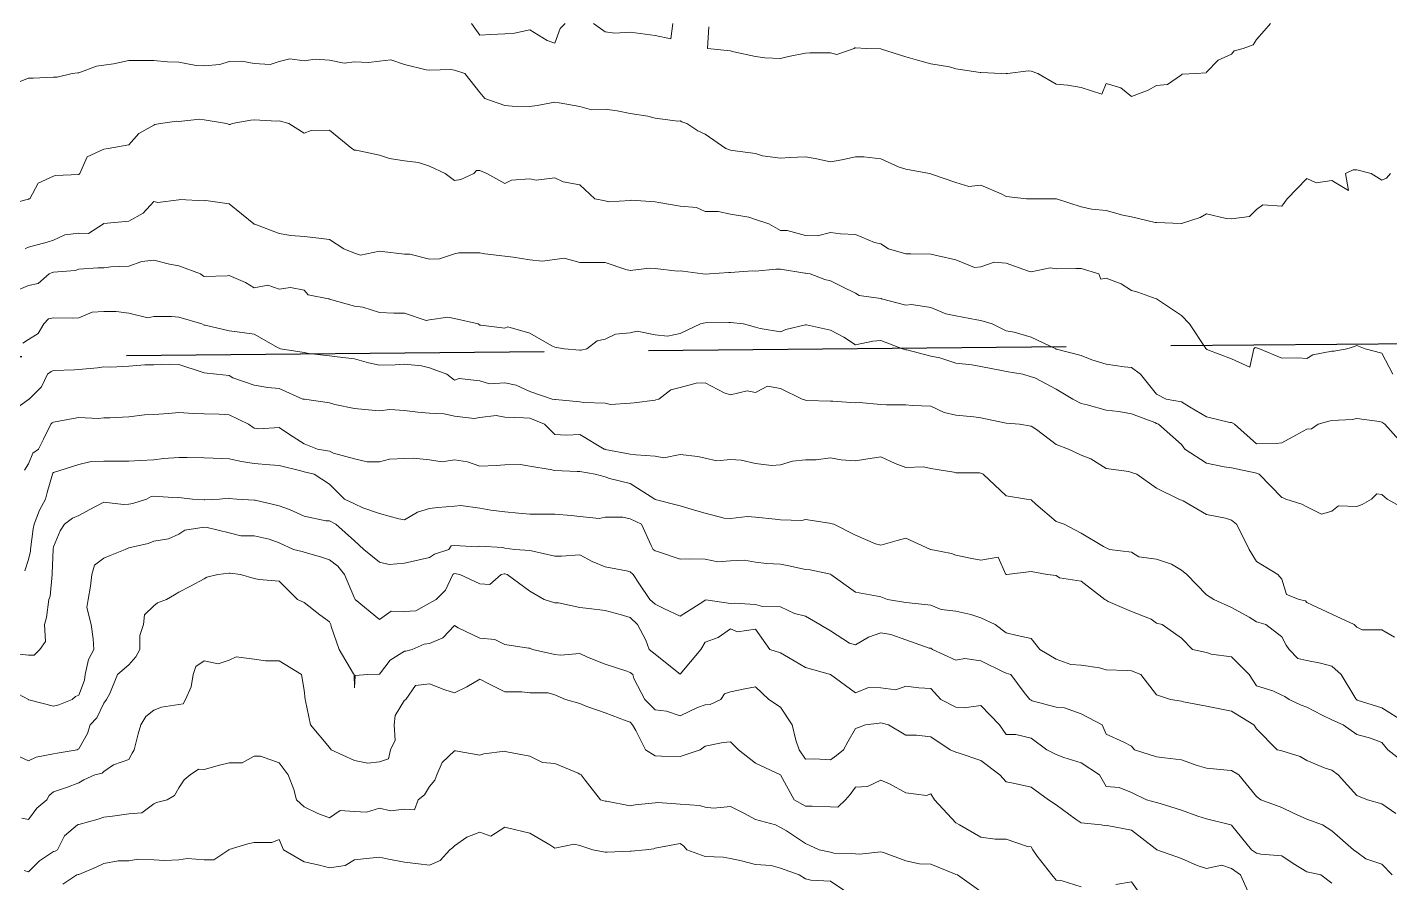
# Model space of a CAD drawing. Extents: x 537850 to 541798, y 6045627 to 6050132.
# Drawn here: x 539999.2 to 540162.2, y 6047534.1 to 6047636.5 of the extents above; entities that cross this region are included whole.
import ezdxf

# ---------------------------------------------------------------- set-up
doc = ezdxf.new("R2010")
doc.units = 0
doc.header["$LTSCALE"] = 5
doc.linetypes.add('DASHED2', pattern=[9.525, 6.35, -3.175])
doc.linetypes.add('foc-UNSURVEYED', pattern=[12.5, 10, -2.5])
doc.layers.add('Contour_Line_Intermediate', color=7, linetype='DASHED2', true_color=0xd9d9d9)
doc.layers.add('Contour_Line_Major', color=7, linetype='Continuous', true_color=0x6b6b6b)
doc.layers.add('L-USEC', color=7, linetype='foc-UNSURVEYED')

msp = doc.modelspace()

# ---------------------------------------------------------------- linework, layer by layer
at = {"layer": 'Contour_Line_Intermediate', "linetype": 'Continuous', "lineweight": 13, "flags": 128}
for points, elevation in [([(540052.344, 6047636.991), (540053.323, 6047635.559), (540054.652, 6047635.662), (540056.322, 6047635.722), (540057.497, 6047635.817), (540059.322, 6047636.214), (540061.392, 6047634.922), (540062.322, 6047634.636), (540062.935, 6047636.378), (540063.569, 6047636.991)], 898.957), ([(540066.958, 6047636.991), (540068.322, 6047635.991), (540069.485, 6047635.829), (540071.322, 6047635.914), (540072.529, 6047635.784), (540074.322, 6047635.54), (540076.194, 6047635.119), (540076.447, 6047636.991)], 898.957), ([(540080.74, 6047636.573), (540080.568, 6047633.992), (540083.321, 6047633.695), (540083.725, 6047633.588), (540086.321, 6047633.005), (540087.462, 6047632.851), (540089.321, 6047632.794), (540090.274, 6047633.038), (540092.321, 6047633.435), (540092.837, 6047633.476), (540095.321, 6047633.463), (540096.055, 6047633.257), (540098.147, 6047633.992), (540098.241, 6047634.071), (540098.32, 6047634.049), (540099.635, 6047633.992), (540101.32, 6047633.929), (540101.414, 6047633.897), (540104.32, 6047632.978), (540105.722, 6047632.59), (540107.32, 6047632.14), (540109.541, 6047631.77), (540110.32, 6047631.527), (540113.213, 6047631.098), (540113.32, 6047631.096), (540115.765, 6047630.992), (540116.32, 6047630.937), (540116.345, 6047630.966), (540116.48, 6047630.992), (540119.024, 6047631.287), (540119.319, 6047631.271), (540120.117, 6047630.992), (540122.319, 6047629.722), (540123.72, 6047629.591), (540125.319, 6047629.297), (540127.789, 6047628.522), (540128.319, 6047629.769), (540130.05, 6047629.261), (540131.319, 6047628.21), (540133.327, 6047628.984), (540134.319, 6047629.54), (540135.664, 6047629.647), (540137.319, 6047630.806), (540137.404, 6047630.907), (540139.049, 6047630.992), (540140.261, 6047631.049), (540140.318, 6047631.156), (540141.726, 6047632.584), (540143.318, 6047633.283), (540143.627, 6047633.683), (540144.71, 6047633.992), (540145.89, 6047634.42), (540146.318, 6047635.036), (540147.218, 6047636.091), (540147.975, 6047636.991)], 898.957), ([(539996.996, 6047615.322), (539999.325, 6047615.942), (539999.363, 6047615.955), (539999.48, 6047615.992), (540000.479, 6047617.838), (540002.325, 6047618.69), (540002.531, 6047618.786), (540005.325, 6047618.884), (540005.383, 6047618.934), (540005.458, 6047618.992), (540006.331, 6047620.986), (540008.325, 6047621.917), (540008.838, 6047621.992), (540011.325, 6047622.437), (540012.531, 6047623.786), (540014.325, 6047624.785), (540014.448, 6047624.868), (540015.115, 6047624.992), (540017.054, 6047625.262), (540017.324, 6047625.241), (540019.809, 6047625.508), (540020.324, 6047625.431), (540023.001, 6047624.992), (540023.324, 6047624.884), (540023.443, 6047624.873), (540023.681, 6047624.992), (540025.921, 6047625.395), (540026.324, 6047625.436), (540029.024, 6047625.292), (540029.324, 6047625.297), (540030.48, 6047624.992), (540032.324, 6047623.842), (540033.16, 6047624.156), (540035.324, 6047624.185), (540038.001, 6047621.992), (540038.323, 6047621.788), (540038.519, 6047621.797), (540041.323, 6047621.211), (540042.517, 6047620.799), (540044.323, 6047620.526), (540045.996, 6047620.319), (540047.323, 6047619.901), (540049.207, 6047618.992), (540050.323, 6047618.154), (540051.045, 6047618.27), (540052.601, 6047618.992), (540052.942, 6047619.373), (540053.323, 6047619.372), (540054.174, 6047618.992), (540056.322, 6047617.811), (540057.115, 6047618.2), (540059.322, 6047618.366), (540060.094, 6047618.221), (540062.322, 6047618.475), (540063.305, 6047618.009), (540065.322, 6047617.636), (540067.108, 6047615.992), (540068.322, 6047615.723), (540068.702, 6047615.612), (540071.322, 6047615.758), (540071.494, 6047615.82), (540074.322, 6047615.624), (540074.769, 6047615.545), (540077.321, 6047615.082), (540079.266, 6047614.937), (540080.321, 6047614.467), (540081.854, 6047614.46), (540083.321, 6047614.153), (540085.525, 6047613.789), (540086.321, 6047613.506), (540087.935, 6047612.993), (540089.321, 6047612.165), (540090.116, 6047612.198), (540092.321, 6047611.595), (540093.769, 6047611.545), (540095.321, 6047611.929), (540096.526, 6047611.787), (540098.32, 6047611.683), (540100.583, 6047610.73), (540101.32, 6047610.594), (540102.244, 6047609.993), (540104.32, 6047609.396), (540104.927, 6047609.386), (540107.32, 6047609.35), (540108.183, 6047609.129), (540110.32, 6047608.685), (540112.552, 6047607.761), (540113.32, 6047607.841), (540114.907, 6047608.405), (540116.32, 6047608.255), (540119.009, 6047607.303), (540119.319, 6047607.227), (540121.589, 6047607.723), (540122.319, 6047607.593), (540124.681, 6047607.631), (540125.319, 6047607.636), (540127.438, 6047606.993), (540127.665, 6047606.338), (540128.319, 6047606.461), (540130.118, 6047605.791), (540131.319, 6047605.007), (540132.111, 6047604.785), (540134.292, 6047603.993), (540134.319, 6047603.987), (540134.333, 6047603.979), (540137.319, 6047602.003), (540138.269, 6047600.993), (540140.254, 6047598.058), (540140.291, 6047597.993), (540140.318, 6047597.968), (540140.369, 6047597.942), (540143.318, 6047596.806), (540145.508, 6047595.804), (540145.985, 6047597.993), (540146.134, 6047598.177), (540146.318, 6047598.121), (540146.671, 6047597.993), (540149.318, 6047596.906), (540151.247, 6047596.922), (540152.318, 6047596.84), (540153.033, 6047597.278), (540155.318, 6047597.721), (540155.6, 6047597.711), (540157.094, 6047597.993), (540158.011, 6047598.3), (540158.318, 6047598.415), (540159.309, 6047597.993), (540161.317, 6047597.49), (540162.624, 6047594.993)], 900.957), ([(539998.905, 6047609.993), (539999.19, 6047610.128), (539999.325, 6047610.191), (540001.547, 6047610.771), (540002.325, 6047611.039), (540003.648, 6047611.669), (540005.325, 6047611.867), (540006.488, 6047611.829), (540008.282, 6047612.993), (540008.311, 6047613.007), (540008.325, 6047613.012), (540008.344, 6047613.012), (540011.325, 6047613.292), (540013.057, 6047614.26), (540014.325, 6047615.644), (540014.793, 6047615.523), (540017.324, 6047615.848), (540017.442, 6047615.875), (540020.324, 6047615.75), (540020.538, 6047615.778), (540023.324, 6047615.386), (540026.271, 6047612.993), (540026.324, 6047612.953), (540026.398, 6047612.919), (540029.324, 6047611.835), (540030.729, 6047611.588), (540032.324, 6047611.471), (540034.064, 6047611.252), (540035.324, 6047611.091), (540037.047, 6047609.993), (540038.323, 6047609.45), (540039.073, 6047609.243), (540041.323, 6047609.721), (540041.649, 6047609.667), (540044.323, 6047609.334), (540044.951, 6047609.365), (540047.323, 6047608.747), (540048.519, 6047608.796), (540050.323, 6047609.38), (540050.818, 6047609.498), (540053.323, 6047609.5), (540053.925, 6047609.39), (540056.322, 6047609.105), (540057.332, 6047608.983), (540059.322, 6047608.678), (540060.79, 6047608.525), (540062.322, 6047608.688), (540063.434, 6047608.881), (540065.322, 6047608.334), (540066.954, 6047608.361), (540068.322, 6047608.347), (540070.802, 6047607.513), (540071.322, 6047607.376), (540073.643, 6047607.671), (540074.322, 6047607.631), (540077.002, 6047607.312), (540077.321, 6047607.342), (540077.635, 6047607.307), (540080.026, 6047606.993), (540080.321, 6047606.932), (540080.845, 6047606.993), (540083.15, 6047607.164), (540083.321, 6047607.14), (540085.962, 6047607.352), (540086.321, 6047607.325), (540088.75, 6047607.564), (540089.321, 6047607.532), (540092.245, 6047607.068), (540092.321, 6047607.07), (540092.875, 6047606.993), (540094.651, 6047606.323), (540095.321, 6047606.149), (540096.742, 6047605.415), (540098.32, 6047604.685), (540098.725, 6047604.397), (540101.32, 6047604.035), (540101.356, 6047604.029), (540101.423, 6047603.993), (540104.32, 6047603.242), (540104.998, 6047603.316), (540107.32, 6047602.956), (540109.12, 6047602.193), (540110.32, 6047601.976), (540112.817, 6047601.496), (540113.32, 6047601.403), (540114.641, 6047600.993), (540116.32, 6047600.154), (540117.308, 6047600.005), (540119.319, 6047599.389), (540122.263, 6047597.993), (540122.319, 6047597.972), (540122.35, 6047597.963), (540125.319, 6047597.191), (540126.607, 6047596.705), (540128.319, 6047596.179), (540130.457, 6047595.855), (540131.319, 6047595.774), (540132.421, 6047594.993), (540134.319, 6047592.576), (540135.486, 6047591.994), (540137.319, 6047591.653), (540138.27, 6047591.043), (540140.318, 6047589.848), (540143.109, 6047589.203), (540143.318, 6047589.193), (540143.651, 6047588.994), (540146.318, 6047586.647), (540148.642, 6047586.67), (540149.318, 6047586.752), (540150.989, 6047587.665), (540152.318, 6047588.391), (540152.887, 6047588.425), (540153.687, 6047588.994), (540154.947, 6047589.364), (540155.318, 6047589.445), (540157.751, 6047589.561), (540158.318, 6047589.646), (540161.014, 6047589.297), (540161.317, 6047589.235), (540161.65, 6047588.994), (540164.317, 6047586)], 901.957), ([(539998.218, 6047605.1), (539999.325, 6047605.592), (540000.478, 6047605.84), (540001.777, 6047606.993), (540002.15, 6047607.168), (540002.325, 6047607.196), (540004.919, 6047607.398), (540005.325, 6047607.533), (540007.607, 6047607.71), (540008.325, 6047607.691), (540009.162, 6047607.83), (540011.325, 6047607.91), (540012.868, 6047608.449), (540014.325, 6047608.611), (540016.183, 6047608.134), (540017.324, 6047607.964), (540019.89, 6047606.993), (540020.129, 6047606.798), (540020.324, 6047606.675), (540023.075, 6047606.744), (540023.324, 6047606.784), (540025.282, 6047605.95), (540026.324, 6047605.318), (540027.981, 6047605.65), (540029.324, 6047605.166), (540030.673, 6047605.342), (540032.324, 6047605.039), (540032.804, 6047604.473), (540035.221, 6047603.993), (540035.324, 6047603.982), (540035.341, 6047603.975), (540038.323, 6047603.111), (540039.316, 6047603.001), (540041.323, 6047602.372), (540043.045, 6047602.271), (540044.323, 6047602.262), (540046.917, 6047601.399), (540047.323, 6047601.483), (540049.5, 6047601.816), (540050.323, 6047601.655), (540053.131, 6047600.993), (540053.323, 6047600.826), (540053.465, 6047600.85), (540056.322, 6047600.494), (540056.68, 6047600.635), (540059.322, 6047599.872), (540061.938, 6047598.378), (540062.322, 6047598.219), (540063.444, 6047597.993), (540065.322, 6047597.829), (540065.467, 6047597.848), (540066.139, 6047597.993), (540067.365, 6047598.95), (540068.322, 6047599.164), (540069.568, 6047599.747), (540071.322, 6047599.934), (540072.183, 6047600.131), (540074.322, 6047599.686), (540075.786, 6047599.529), (540077.321, 6047599.842), (540079.735, 6047600.993), (540080.321, 6047601.128), (540083.152, 6047601.162), (540083.321, 6047601.173), (540084.899, 6047600.993), (540086.321, 6047600.597), (540086.881, 6047600.433), (540089.321, 6047600.056), (540089.977, 6047600.337), (540092.321, 6047600.899), (540092.442, 6047600.872), (540095.321, 6047600.226), (540096.92, 6047599.394), (540098.32, 6047598.491), (540100.382, 6047598.931), (540101.32, 6047599.002), (540103.928, 6047597.993), (540104.32, 6047597.899), (540104.444, 6047597.869), (540107.32, 6047597.134), (540108.38, 6047596.934), (540110.32, 6047596.294), (540112.216, 6047596.097), (540113.32, 6047595.909), (540115.958, 6047595.355), (540116.32, 6047595.308), (540118.329, 6047594.993), (540119.319, 6047594.635), (540119.783, 6047594.529), (540122.319, 6047593.187), (540124.308, 6047591.994), (540125.319, 6047591.478), (540126.016, 6047591.296), (540128.319, 6047590.649), (540129.811, 6047590.502), (540131.319, 6047590.223), (540134.141, 6047589.172), (540134.319, 6047589.078), (540134.566, 6047588.994), (540137.319, 6047586.562), (540137.706, 6047585.994), (540140.318, 6047584.327), (540142.42, 6047583.892), (540143.318, 6047583.762), (540146.157, 6047583.155), (540146.318, 6047583.1), (540146.616, 6047582.994), (540149.318, 6047580.206), (540149.501, 6047580.177), (540149.82, 6047579.994), (540151.716, 6047579.392), (540152.318, 6047579.07), (540154.098, 6047578.214), (540155.318, 6047578.567), (540156.101, 6047579.211), (540158.318, 6047579.127), (540158.96, 6047579.352), (540160.056, 6047579.994), (540160.686, 6047580.626), (540161.317, 6047580.553), (540161.935, 6047579.994), (540164.317, 6047578.694)], 902.957), ([(539998.634, 6047598.684), (539999.325, 6047599.108), (540000.455, 6047599.863), (540001.134, 6047600.993), (540001.701, 6047601.617), (540002.325, 6047601.719), (540004.624, 6047601.694), (540005.325, 6047601.707), (540006.925, 6047602.393), (540008.325, 6047602.461), (540009.801, 6047602.47), (540011.325, 6047602.266), (540013.609, 6047601.709), (540014.325, 6047601.87), (540016.444, 6047601.873), (540017.324, 6047601.808), (540020.05, 6047600.993), (540020.324, 6047600.855), (540020.476, 6047600.842), (540023.324, 6047600.168), (540024.28, 6047600.038), (540026.324, 6047599.751), (540029.207, 6047598.11), (540029.324, 6047598.102), (540029.475, 6047597.993), (540032.324, 6047597.587), (540032.886, 6047597.431), (540035.324, 6047597.166), (540036.271, 6047597.045), (540038.323, 6047596.791), (540039.997, 6047596.32), (540041.323, 6047596.051), (540043.207, 6047596.109), (540044.323, 6047596.173), (540046.343, 6047595.974), (540047.323, 6047595.734), (540049.373, 6047594.993), (540050.323, 6047594.255), (540050.859, 6047594.457), (540053.323, 6047594.169), (540054.51, 6047593.806), (540056.322, 6047593.917), (540057.672, 6047593.644), (540059.322, 6047592.906), (540062.009, 6047591.994), (540062.322, 6047591.922), (540062.392, 6047591.924), (540065.322, 6047591.653), (540065.749, 6047591.566), (540068.322, 6047591.495), (540068.97, 6047591.346), (540071.322, 6047591.505), (540071.794, 6047591.522), (540074.322, 6047591.852), (540074.423, 6047591.892), (540074.768, 6047591.994), (540076.203, 6047593.112), (540077.321, 6047593.372), (540079.233, 6047593.905), (540080.321, 6047593.929), (540082.587, 6047592.728), (540083.321, 6047592.488), (540085.349, 6047592.966), (540086.321, 6047592.759), (540087.761, 6047593.553), (540089.321, 6047593.253), (540091.929, 6047591.994), (540092.321, 6047591.852), (540092.476, 6047591.839), (540095.321, 6047591.746), (540095.581, 6047591.733), (540098.32, 6047591.534), (540098.749, 6047591.565), (540101.32, 6047591.335), (540101.998, 6047591.316), (540104.32, 6047591.295), (540105.084, 6047591.23), (540107.32, 6047591.144), (540108.914, 6047590.399), (540110.32, 6047590.048), (540112.466, 6047589.847), (540113.32, 6047589.732), (540116.151, 6047589.162), (540116.32, 6047589.11), (540117.925, 6047588.994), (540119.319, 6047588.73), (540119.964, 6047588.349), (540122.319, 6047586.532), (540123.803, 6047585.994), (540125.319, 6047585.285), (540126.475, 6047584.838), (540128.319, 6047583.691), (540131.015, 6047583.298), (540131.319, 6047583.214), (540131.979, 6047582.994), (540134.319, 6047581.314), (540137.004, 6047579.994), (540137.319, 6047579.888), (540137.512, 6047579.8), (540140.318, 6047578.164), (540142.585, 6047577.727), (540143.318, 6047577.507), (540143.909, 6047576.994), (540144.557, 6047575.756), (540145.408, 6047573.994), (540146.318, 6047572.537), (540148.863, 6047570.995), (540149.318, 6047570.403), (540149.9, 6047568.576), (540151.425, 6047567.995), (540152.161, 6047567.838), (540152.318, 6047567.628), (540152.998, 6047567.314), (540155.318, 6047566.244), (540157.978, 6047564.995), (540158.318, 6047564.684), (540158.94, 6047564.372), (540161.317, 6047564.372), (540162.831, 6047563.482)], 903.957), ([(539998.828, 6047583.491), (539999.325, 6047584.249), (539999.82, 6047585.499), (540000.509, 6047585.994), (540001.118, 6047587.201), (540001.982, 6047588.994), (540002.155, 6047589.164), (540002.325, 6047589.226), (540004.655, 6047589.663), (540005.325, 6047589.78), (540007.652, 6047589.666), (540008.325, 6047589.731), (540009.075, 6047589.744), (540011.325, 6047589.876), (540013.216, 6047590.102), (540014.325, 6047590.128), (540016.069, 6047590.249), (540017.324, 6047590.376), (540019.052, 6047590.266), (540020.324, 6047590.207), (540022.136, 6047590.182), (540023.324, 6047590.103), (540025.639, 6047588.994), (540026.324, 6047588.519), (540026.878, 6047588.439), (540029.324, 6047588.6), (540030.553, 6047587.764), (540032.324, 6047586.632), (540033.905, 6047585.994), (540035.324, 6047585.751), (540035.815, 6047585.502), (540038.323, 6047584.846), (540039.842, 6047584.476), (540041.323, 6047584.484), (540042.506, 6047584.811), (540044.323, 6047584.866), (540045.384, 6047584.933), (540047.323, 6047584.698), (540048.832, 6047584.484), (540050.323, 6047584.718), (540051.852, 6047584.465), (540053.323, 6047583.94), (540055.289, 6047584.027), (540056.322, 6047584.102), (540058.158, 6047584.158), (540059.322, 6047583.949), (540061.764, 6047583.552), (540062.322, 6047583.429), (540064.995, 6047583.321), (540065.322, 6047583.312), (540067.142, 6047582.994), (540068.322, 6047582.675), (540068.844, 6047582.472), (540071.322, 6047581.868), (540074.3, 6047579.994), (540074.322, 6047579.986), (540074.335, 6047579.98), (540077.321, 6047579.206), (540079.031, 6047578.704), (540080.321, 6047578.327), (540082.573, 6047577.742), (540083.321, 6047577.683), (540085.37, 6047577.945), (540086.321, 6047577.854), (540088.691, 6047577.624), (540089.321, 6047577.516), (540091.863, 6047577.453), (540092.321, 6047577.572), (540095.182, 6047577.133), (540095.321, 6047577.1), (540095.702, 6047576.994), (540098.32, 6047575.696), (540100.678, 6047574.636), (540101.32, 6047574.506), (540103.28, 6047575.034), (540104.32, 6047575.314), (540107.261, 6047573.994), (540107.309, 6047573.983), (540107.32, 6047573.982), (540109.803, 6047573.478), (540110.32, 6047573.316), (540112.212, 6047572.886), (540113.32, 6047572.693), (540115.368, 6047573.042), (540116.307, 6047570.995), (540116.32, 6047570.984), (540116.333, 6047570.981), (540116.402, 6047570.995), (540119.319, 6047571.359), (540121.263, 6047570.995), (540122.319, 6047570.851), (540122.732, 6047570.582), (540125.319, 6047570.199), (540128.154, 6047567.995), (540128.319, 6047567.913), (540128.547, 6047567.767), (540131.319, 6047566.542), (540133.699, 6047565.614), (540134.319, 6047565.133), (540135.004, 6047564.995), (540137.319, 6047563.342), (540138.623, 6047561.995), (540140.318, 6047561.649), (540140.889, 6047561.424), (540143.318, 6047561.126), (540145.405, 6047558.995), (540146.318, 6047557.652), (540148.26, 6047557.053), (540149.318, 6047556.536), (540149.695, 6047556.372), (540150.207, 6047555.995), (540151.646, 6047555.324), (540152.318, 6047555.1), (540154.165, 6047554.148), (540155.318, 6047553.572), (540156.664, 6047552.995), (540158.318, 6047551.808), (540159.927, 6047551.385), (540161.317, 6047550.843), (540162.012, 6047549.996), (540164.317, 6047548.193)], 905.957), ([(539998.887, 6047571.432), (539999.325, 6047572.79), (539999.537, 6047573.783), (539999.544, 6047573.994), (539999.883, 6047576.437), (539999.984, 6047576.994), (540000.643, 6047578.677), (540001.362, 6047579.994), (540001.531, 6047580.788), (540002.172, 6047582.994), (540002.216, 6047583.103), (540002.325, 6047583.182), (540004.452, 6047583.867), (540005.325, 6047584.139), (540006.824, 6047584.495), (540008.325, 6047584.567), (540009.868, 6047584.537), (540011.325, 6047584.574), (540012.67, 6047584.648), (540014.325, 6047584.721), (540015.462, 6047584.856), (540017.324, 6047584.98), (540018.313, 6047585.005), (540020.324, 6047584.945), (540021.409, 6047584.909), (540023.324, 6047584.841), (540024.804, 6047584.514), (540026.324, 6047584.274), (540028.187, 6047584.131), (540029.324, 6047584.036), (540031.902, 6047583.416), (540032.324, 6047583.293), (540033.51, 6047582.994), (540035.324, 6047581.782), (540037.124, 6047579.994), (540038.323, 6047579.428), (540039.344, 6047578.973), (540041.323, 6047578.271), (540043.652, 6047577.665), (540044.323, 6047577.513), (540045.871, 6047578.447), (540047.323, 6047578.888), (540048.33, 6047578.987), (540050.323, 6047579.155), (540051.063, 6047579.254), (540053.323, 6047578.941), (540054.643, 6047578.674), (540056.322, 6047578.505), (540057.984, 6047578.333), (540059.322, 6047578.204), (540061.121, 6047578.195), (540062.322, 6047578.208), (540064.274, 6047578.042), (540065.322, 6047577.939), (540067.61, 6047577.706), (540068.322, 6047577.864), (540070.452, 6047577.864), (540071.322, 6047577.657), (540072.707, 6047576.994), (540073.857, 6047574.459), (540074.089, 6047573.994), (540074.322, 6047573.802), (540074.589, 6047573.727), (540077.321, 6047572.837), (540078.443, 6047572.873), (540080.321, 6047572.816), (540081.824, 6047572.497), (540083.321, 6047572.602), (540085.013, 6047572.686), (540086.321, 6047572.467), (540087.642, 6047572.316), (540089.321, 6047572.225), (540090.332, 6047572.006), (540092.321, 6047571.574), (540092.87, 6047571.544), (540095.321, 6047571.008), (540095.331, 6047571.005), (540095.354, 6047570.995), (540098.32, 6047568.852), (540100.934, 6047568.381), (540101.32, 6047568.312), (540102.135, 6047567.995), (540104.32, 6047567.622), (540104.722, 6047567.592), (540107.32, 6047567.29), (540108.542, 6047566.773), (540110.32, 6047566.588), (540112.116, 6047566.198), (540113.32, 6047565.793), (540115.021, 6047564.995), (540116.32, 6047564), (540117.647, 6047563.668), (540119.319, 6047563.316), (540120.365, 6047561.995), (540122.319, 6047560.845), (540124.093, 6047560.222), (540125.319, 6047560.108), (540127.506, 6047559.809), (540128.319, 6047559.546), (540130.836, 6047559.478), (540131.319, 6047559.453), (540132.439, 6047558.995), (540134.319, 6047556.554), (540135.996, 6047555.995), (540137.319, 6047555.792), (540137.581, 6047555.733), (540140.318, 6047555.202), (540141.31, 6047555.004), (540143.318, 6047554.602), (540145.996, 6047552.995), (540146.318, 6047552.488), (540148.792, 6047549.996), (540149.318, 6047549.847), (540151.521, 6047549.199), (540152.318, 6047548.697), (540154.509, 6047547.805), (540155.318, 6047547.559), (540156.089, 6047546.996), (540158.318, 6047544.5), (540159.578, 6047543.996), (540161.317, 6047543.506), (540162.958, 6047542.356)], 906.956), ([(539996.707, 6047561.613), (539999.325, 6047561.322), (539999.998, 6047561.322), (540000.671, 6047561.995), (540001.365, 6047562.955), (540001.241, 6047564.995), (540001.472, 6047565.848), (540001.759, 6047567.995), (540001.914, 6047568.405), (540002.135, 6047570.995), (540002.168, 6047571.152), (540002.271, 6047573.994), (540002.278, 6047574.041), (540002.325, 6047574.301), (540003.089, 6047576.23), (540003.618, 6047576.994), (540004.583, 6047577.736), (540005.325, 6047578.054), (540006.596, 6047578.723), (540008.325, 6047579.651), (540010.693, 6047579.363), (540011.325, 6047579.411), (540011.819, 6047579.5), (540013.432, 6047579.994), (540013.997, 6047580.322), (540014.325, 6047580.352), (540017.168, 6047580.15), (540017.324, 6047580.194), (540018.948, 6047579.994), (540020.324, 6047579.926), (540020.402, 6047579.917), (540022.18, 6047579.994), (540023.209, 6047580.109), (540023.324, 6047580.099), (540024.257, 6047579.994), (540026.324, 6047579.889), (540026.451, 6047579.867), (540029.324, 6047579.192), (540030.549, 6047578.769), (540032.324, 6047577.983), (540034.905, 6047577.412), (540035.324, 6047577.392), (540036.088, 6047576.994), (540038.323, 6047575.001), (540039.459, 6047573.994), (540040.483, 6047573.154), (540041.323, 6047572.463), (540042.501, 6047572.172), (540044.323, 6047572.32), (540046.059, 6047572.731), (540047.323, 6047573.004), (540047.896, 6047573.422), (540049.613, 6047573.994), (540049.918, 6047574.399), (540050.323, 6047574.467), (540053.03, 6047574.288), (540053.323, 6047574.383), (540056.097, 6047574.22), (540056.322, 6047574.128), (540057.519, 6047573.994), (540059.322, 6047573.862), (540059.516, 6047573.801), (540062.322, 6047573.172), (540063.122, 6047573.194), (540065.322, 6047573.32), (540066.797, 6047572.52), (540068.322, 6047571.899), (540070.894, 6047571.422), (540071.322, 6047571.298), (540071.684, 6047570.995), (540072.368, 6047569.949), (540073.694, 6047567.995), (540074.322, 6047567.418), (540075.454, 6047566.863), (540077.321, 6047566.008), (540080.049, 6047567.723), (540080.321, 6047567.922), (540080.381, 6047567.935), (540083.321, 6047567.52), (540083.787, 6047567.529), (540086.321, 6047567.37), (540087.165, 6047567.15), (540089.321, 6047567.104), (540091.007, 6047566.308), (540092.321, 6047565.985), (540094.021, 6047564.995), (540095.321, 6047564.223), (540097.565, 6047562.751), (540098.32, 6047562.549), (540099.84, 6047563.475), (540101.32, 6047563.98), (540102.538, 6047563.777), (540104.32, 6047563.157), (540107.138, 6047562.177), (540107.32, 6047562.147), (540107.5, 6047561.995), (540110.32, 6047560.726), (540111.397, 6047560.917), (540113.32, 6047560.63), (540116.043, 6047559.272), (540116.32, 6047559.162), (540116.91, 6047558.995), (540118.483, 6047556.831), (540119.163, 6047555.995), (540119.319, 6047555.927), (540119.452, 6047555.863), (540122.319, 6047555.091), (540123.313, 6047555.001), (540125.319, 6047554.278), (540127.816, 6047552.995), (540128.319, 6047551.877), (540130.425, 6047550.89), (540131.319, 6047550.421), (540131.69, 6047549.996), (540134.319, 6047549.151), (540135.276, 6047549.038), (540137.319, 6047548.798), (540139.213, 6047548.101), (540140.318, 6047547.788), (540142.771, 6047547.543), (540143.318, 6047547.523), (540144.187, 6047546.996), (540146.318, 6047544.408), (540146.815, 6047543.996), (540149.318, 6047543.095), (540150.721, 6047542.399), (540152.318, 6047541.679), (540154.211, 6047540.996), (540155.318, 6047540.297), (540157.928, 6047537.996), (540158.318, 6047537.737), (540159.379, 6047536.935), (540161.317, 6047536.298), (540162.524, 6047534.996)], 907.956), ([(539996.325, 6047557.619), (539999.303, 6047555.995), (539999.325, 6047555.979), (539999.336, 6047555.985), (540002.325, 6047555.193), (540002.942, 6047555.378), (540004.561, 6047555.995), (540004.955, 6047556.365), (540005.325, 6047556.543), (540006.008, 6047558.312), (540006.111, 6047558.995), (540006.504, 6047560.816), (540007.133, 6047561.995), (540007.041, 6047563.279), (540006.812, 6047564.995), (540006.287, 6047567.032), (540006.473, 6047567.995), (540006.753, 6047569.566), (540006.896, 6047570.995), (540007.226, 6047572.093), (540008.325, 6047572.942), (540009.071, 6047573.248), (540010.896, 6047573.994), (540011.325, 6047574.188), (540013.642, 6047574.677), (540014.325, 6047574.957), (540016.057, 6047575.261), (540017.324, 6047575.802), (540018.012, 6047576.307), (540020.324, 6047576.643), (540020.712, 6047576.607), (540023.324, 6047575.987), (540024.716, 6047575.602), (540026.324, 6047575.602), (540028.116, 6047575.202), (540029.324, 6047574.781), (540031.04, 6047573.994), (540032.072, 6047573.743), (540032.324, 6047573.647), (540034.369, 6047573.039), (540035.324, 6047572.721), (540036.326, 6047571.997), (540037.151, 6047570.995), (540038.323, 6047568.146), (540038.408, 6047567.995), (540041.323, 6047565.578), (540042.738, 6047566.58), (540044.323, 6047566.552), (540045.688, 6047566.63), (540047.323, 6047567.553), (540047.61, 6047567.707), (540048.105, 6047567.995), (540049.214, 6047569.103), (540050.125, 6047570.995), (540050.239, 6047571.078), (540050.323, 6047571.106), (540050.945, 6047570.995), (540053.323, 6047569.86), (540054.523, 6047569.794), (540055.874, 6047570.995), (540056.249, 6047571.068), (540056.322, 6047571.066), (540056.621, 6047570.995), (540059.322, 6047568.968), (540061.041, 6047567.995), (540062.322, 6047567.586), (540062.746, 6047567.571), (540065.322, 6047567.047), (540066.39, 6047566.926), (540068.322, 6047566.655), (540070.117, 6047566.2), (540071.322, 6047565.824), (540072.209, 6047564.995), (540073.201, 6047563.116), (540073.616, 6047561.995), (540074.322, 6047561.438), (540077.171, 6047559.146), (540077.321, 6047559.042), (540079.782, 6047561.995), (540080.321, 6047562.871), (540081.866, 6047563.45), (540083.321, 6047564.458), (540084.188, 6047564.128), (540086.321, 6047564.452), (540088.041, 6047561.995), (540089.321, 6047561.606), (540090.286, 6047561.03), (540092.321, 6047559.86), (540095.321, 6047558.995), (540098.32, 6047556.828), (540099.874, 6047557.442), (540101.32, 6047557.392), (540103.133, 6047557.183), (540104.32, 6047557.602), (540105.899, 6047557.416), (540107.32, 6047557.327), (540108.533, 6047555.995), (540110.32, 6047555.098), (540111.301, 6047555.014), (540113.32, 6047555.302), (540115.519, 6047552.995), (540116.32, 6047551.811), (540117.504, 6047551.811), (540119.319, 6047551.39), (540121.216, 6047549.996), (540122.319, 6047549.429), (540123.257, 6047549.057), (540125.319, 6047548.435), (540127.513, 6047546.996), (540128.319, 6047545.584), (540129.859, 6047545.456), (540131.319, 6047544.888), (540133.118, 6047543.996), (540134.319, 6047543.688), (540134.752, 6047543.563), (540137.319, 6047542.774), (540139.279, 6047542.035), (540140.318, 6047541.702), (540143.214, 6047540.996), (540143.318, 6047540.947), (540145.707, 6047537.996), (540146.318, 6047537.617), (540146.838, 6047537.476), (540149.318, 6047537.278), (540150.683, 6047536.362), (540152.318, 6047535.363), (540154.02, 6047534.996), (540155.318, 6047534.023)], 908.956), ([(539998.503, 6047541.818), (539999.325, 6047541.641), (540000.317, 6047543.004), (540001.518, 6047543.996), (540001.794, 6047544.527), (540002.325, 6047544.957), (540003.866, 6047545.455), (540005.325, 6047546.023), (540005.933, 6047546.388), (540007.27, 6047546.996), (540008.126, 6047547.195), (540008.325, 6047547.401), (540009.497, 6047548.168), (540011.325, 6047548.82), (540011.738, 6047549.582), (540011.962, 6047549.996), (540012.432, 6047551.888), (540012.772, 6047552.995), (540013.36, 6047553.96), (540014.325, 6047554.734), (540015.219, 6047555.1), (540017.324, 6047555.412), (540017.829, 6047555.491), (540018.104, 6047555.995), (540018.789, 6047557.531), (540019.021, 6047558.995), (540019.349, 6047559.97), (540020.324, 6047560.628), (540022.031, 6047560.288), (540023.324, 6047560.716), (540024.179, 6047561.14), (540026.324, 6047560.835), (540027.69, 6047560.629), (540029.324, 6047560.644), (540031.986, 6047558.995), (540032.324, 6047557.136), (540032.45, 6047555.995), (540032.476, 6047555.843), (540033.075, 6047552.995), (540035.324, 6047550.28), (540035.555, 6047549.996), (540038.323, 6047548.72), (540039.947, 6047548.372), (540041.323, 6047548.562), (540042.412, 6047548.907), (540042.656, 6047549.996), (540043.189, 6047551.129), (540043.068, 6047552.995), (540043.205, 6047554.113), (540044.323, 6047555.925), (540044.369, 6047555.949), (540044.471, 6047555.995), (540045.646, 6047557.673), (540047.323, 6047557.896), (540049.154, 6047557.164), (540050.323, 6047556.804), (540051.798, 6047557.52), (540053.323, 6047558.449), (540054.415, 6047557.903), (540056.322, 6047556.949), (540058.369, 6047556.949), (540059.322, 6047556.813), (540061.507, 6047556.81), (540062.322, 6047556.565), (540063.589, 6047555.995), (540065.322, 6047555.536), (540066.14, 6047555.177), (540068.322, 6047554.43), (540070.843, 6047553.474), (540071.322, 6047553.283), (540071.609, 6047552.995), (540072.007, 6047552.31), (540073.159, 6047549.996), (540074.322, 6047549.25), (540075.08, 6047549.237), (540077.321, 6047549.198), (540079.715, 6047549.996), (540080.321, 6047550.404), (540082.467, 6047550.849), (540083.321, 6047550.929), (540084.283, 6047549.996), (540086.321, 6047548.375), (540089.309, 6047546.996), (540089.321, 6047546.985), (540090.973, 6047543.996), (540092.321, 6047543.251), (540093.1, 6047543.217), (540095.321, 6047543.167), (540096.188, 6047543.128), (540097.09, 6047543.996), (540097.674, 6047544.642), (540098.32, 6047545.516), (540099.737, 6047545.579), (540101.32, 6047546.34), (540102.445, 6047545.871), (540104.32, 6047544.816), (540106.811, 6047544.505), (540107.32, 6047544.708), (540107.76, 6047543.996), (540110.32, 6047541.231), (540110.759, 6047540.996), (540113.32, 6047539.533), (540115.032, 6047539.284), (540116.32, 6047539.28), (540118.894, 6047538.422), (540119.319, 6047538.375), (540119.547, 6047537.996), (540120.059, 6047537.257), (540121.798, 6047534.996), (540122.319, 6047534.383), (540123.041, 6047534.275), (540125.319, 6047533.564)], 910.956), ([(539998.781, 6047535.54), (539999.325, 6047535.355), (540000.631, 6047536.69), (540002.325, 6047537.788), (540002.492, 6047537.829), (540002.78, 6047537.996), (540003.636, 6047539.685), (540005.164, 6047540.996), (540005.275, 6047541.046), (540005.325, 6047541.055), (540007.643, 6047541.678), (540008.325, 6047541.911), (540009.357, 6047542.028), (540011.325, 6047542.299), (540012.895, 6047542.426), (540014.325, 6047543.502), (540014.628, 6047543.692), (540015.9, 6047543.996), (540016.8, 6047544.521), (540017.324, 6047545.42), (540017.933, 6047546.387), (540018.682, 6047546.996), (540019.661, 6047547.659), (540020.324, 6047547.631), (540022.163, 6047548.157), (540023.324, 6047548.421), (540024.899, 6047548.421), (540026.324, 6047549.235), (540027.082, 6047549.237), (540029.324, 6047548.426), (540030.409, 6047546.996), (540031.072, 6047545.247), (540031.385, 6047543.996), (540032.324, 6047543.157), (540033.95, 6047542.37), (540035.324, 6047541.829), (540036.619, 6047542.7), (540038.323, 6047542.601), (540039.79, 6047542.529), (540041.323, 6047542.996), (540042.641, 6047542.678), (540044.323, 6047542.86), (540045.518, 6047542.801), (540045.967, 6047543.996), (540046.73, 6047544.589), (540047.323, 6047545.578), (540047.953, 6047546.366), (540048.173, 6047546.996), (540048.84, 6047548.478), (540050.323, 6047549.862), (540050.44, 6047549.879), (540053.323, 6047549.348), (540053.809, 6047549.51), (540056.322, 6047549.811), (540056.578, 6047549.74), (540059.322, 6047549.241), (540060.833, 6047548.485), (540062.322, 6047548.361), (540065.126, 6047547.192), (540065.322, 6047547.082), (540065.457, 6047546.996), (540065.961, 6047546.357), (540067.768, 6047543.996), (540068.322, 6047543.842), (540068.498, 6047543.82), (540071.322, 6047543.269), (540071.916, 6047543.401), (540074.322, 6047543.643), (540074.644, 6047543.673), (540077.321, 6047543.465), (540079.643, 6047543.318), (540080.321, 6047543.105), (540081.316, 6047543.002), (540083.321, 6047543.194), (540084.93, 6047542.387), (540086.321, 6047541.648), (540088.733, 6047540.996), (540089.321, 6047540.685), (540090.054, 6047540.263), (540092.321, 6047538.776), (540093.958, 6047537.996), (540095.321, 6047537.719), (540095.72, 6047537.597), (540098.32, 6047537.523), (540098.812, 6047537.505), (540101.32, 6047537.773), (540101.636, 6047537.681), (540104.32, 6047536.672), (540105.98, 6047536.336), (540107.32, 6047536.289), (540110.168, 6047535.148), (540110.32, 6047535.067), (540110.506, 6047534.996), (540113.32, 6047533.027)], 911.956), ([(540003.428, 6047533.894), (540005.086, 6047534.996), (540005.278, 6047535.044), (540005.325, 6047535.071), (540007.399, 6047535.922), (540008.325, 6047536.384), (540010.031, 6047536.702), (540011.325, 6047536.702), (540012.431, 6047536.89), (540014.325, 6047536.825), (540015.574, 6047536.746), (540017.324, 6047536.808), (540018.345, 6047536.975), (540020.324, 6047536.789), (540021.499, 6047536.821), (540023.285, 6047537.996), (540023.293, 6047538.027), (540023.324, 6047538.055), (540025.587, 6047538.733), (540026.324, 6047538.867), (540028.424, 6047538.896), (540029.324, 6047539.251), (540029.826, 6047537.996), (540032.324, 6047536.575), (540034.164, 6047536.156), (540035.324, 6047535.867), (540037.203, 6047536.117), (540038.323, 6047536.79), (540039.403, 6047536.916), (540041.323, 6047537.141), (540042.415, 6047536.904), (540044.323, 6047536.515), (540046.004, 6047536.315), (540047.323, 6047536.158), (540048.602, 6047536.717), (540049.756, 6047537.996), (540050.066, 6047538.252), (540050.323, 6047538.485), (540051.799, 6047539.519), (540053.323, 6047540.106), (540054.658, 6047539.661), (540056.322, 6047540.72), (540056.659, 6047540.659), (540059.322, 6047539.993), (540061.723, 6047538.595), (540062.322, 6047538.211), (540064.616, 6047538.702), (540065.322, 6047538.542), (540066.855, 6047537.996), (540068.322, 6047537.729), (540068.583, 6047537.735), (540071.322, 6047537.866), (540071.452, 6047537.866), (540073.147, 6047537.996), (540074.175, 6047538.143), (540074.322, 6047538.216), (540076.692, 6047538.626), (540077.321, 6047538.783), (540077.759, 6047538.434), (540078.109, 6047537.996), (540080.321, 6047537.193), (540082.466, 6047537.141), (540083.321, 6047536.972), (540084.649, 6047536.669), (540086.321, 6047536.23), (540088.189, 6047536.129), (540089.321, 6047535.822), (540091.571, 6047534.996), (540092.321, 6047534.525), (540092.949, 6047534.368), (540095.321, 6047534.261), (540097.634, 6047532.683)], 912.956), ([(540129.479, 6047533.836), (540131.319, 6047534.171), (540132.906, 6047531.996)], 910.956)]:
    msp.add_lwpolyline(points, dxfattribs=dict(at, elevation=elevation))
at = {"layer": 'Contour_Line_Major', "linetype": 'Continuous', "lineweight": 15, "flags": 128}
for points, elevation in [([(539997.589, 6047629.728), (539999.325, 6047630.41), (539999.875, 6047630.442), (540002.325, 6047630.546), (540002.762, 6047630.555), (540004.557, 6047630.992), (540005.238, 6047631.079), (540005.325, 6047631.083), (540007.47, 6047631.846), (540008.325, 6047631.994), (540009.479, 6047632.146), (540011.325, 6047632.557), (540012.771, 6047632.545), (540014.325, 6047632.527), (540015.954, 6047632.362), (540017.324, 6047632.329), (540019.378, 6047631.938), (540020.324, 6047631.904), (540022.235, 6047632.08), (540023.324, 6047632.411), (540024.864, 6047632.452), (540026.324, 6047632.179), (540028.245, 6047632.071), (540029.324, 6047632.434), (540030.584, 6047632.731), (540032.324, 6047632.485), (540033.622, 6047632.693), (540035.324, 6047632.592), (540037.106, 6047632.209), (540038.323, 6047632.395), (540040.028, 6047632.287), (540041.323, 6047632.469), (540042.69, 6047632.624), (540044.323, 6047632.059), (540046.905, 6047631.409), (540047.323, 6047631.375), (540049.854, 6047631.46), (540050.323, 6047631.364), (540051.541, 6047630.992), (540053.323, 6047628.695), (540053.929, 6047627.992), (540056.322, 6047627.14), (540057.225, 6047627.089), (540059.322, 6047627.05), (540060.18, 6047627.134), (540062.322, 6047627.548), (540062.835, 6047627.479), (540065.322, 6047627.031), (540066.693, 6047626.621), (540068.322, 6047626.73), (540069.786, 6047626.528), (540071.322, 6047626.207), (540073.427, 6047625.886), (540074.322, 6047625.632), (540077.021, 6047625.293), (540077.321, 6047625.323), (540077.518, 6047625.189), (540078.119, 6047624.992), (540079.444, 6047624.115), (540080.321, 6047623.708), (540082.779, 6047621.992), (540083.321, 6047621.796), (540083.565, 6047621.748), (540086.321, 6047621.422), (540087.186, 6047621.127), (540089.321, 6047620.839), (540090.407, 6047620.906), (540092.321, 6047620.992), (540093.493, 6047620.819), (540095.321, 6047620.388), (540096.673, 6047620.64), (540098.32, 6047620.991), (540099.29, 6047621.022), (540101.32, 6047620.77), (540103.545, 6047619.768), (540104.32, 6047619.535), (540107.153, 6047618.992), (540107.32, 6047618.954), (540107.381, 6047618.931), (540110.32, 6047617.941), (540111.854, 6047617.458), (540113.32, 6047617.601), (540115.751, 6047616.561), (540116.32, 6047616.262), (540118.771, 6047615.992), (540119.319, 6047615.962), (540119.348, 6047615.964), (540122.319, 6047615.969), (540122.346, 6047615.966), (540125.319, 6047614.997), (540126.575, 6047614.737), (540128.319, 6047614.586), (540130.288, 6047614.023), (540131.319, 6047613.83), (540134.19, 6047613.121), (540134.319, 6047613.149), (540137.287, 6047613.024), (540137.319, 6047613.021), (540139.571, 6047613.74), (540140.318, 6047614.176), (540142.679, 6047613.632), (540143.318, 6047613.577), (540145.454, 6047613.857), (540146.318, 6047614.703), (540147.045, 6047615.266), (540149.318, 6047615.079), (540149.977, 6047615.992), (540152.318, 6047618.423), (540153.425, 6047617.885), (540155.318, 6047618.183), (540157.327, 6047616.983), (540156.957, 6047618.992), (540157.879, 6047619.431), (540158.318, 6047619.445), (540160.027, 6047618.992), (540161.317, 6047618.195), (540161.854, 6047618.455), (540162.326, 6047618.992)], 899.957), ([(539997.602, 6047590.717), (539999.325, 6047591.95), (539999.347, 6047591.972), (539999.407, 6047591.994), (540000.867, 6047593.451), (540001.609, 6047594.993), (540002.028, 6047595.291), (540002.325, 6047595.429), (540004.805, 6047595.513), (540005.325, 6047595.534), (540007.587, 6047595.731), (540008.325, 6047595.843), (540009.161, 6047595.83), (540011.325, 6047595.929), (540013.222, 6047596.096), (540014.325, 6047596.089), (540016.162, 6047596.156), (540017.324, 6047596.135), (540020.117, 6047595.201), (540020.324, 6047595.137), (540021.834, 6047594.993), (540023.324, 6047594.807), (540023.781, 6047594.537), (540026.324, 6047593.664), (540027.953, 6047593.364), (540029.324, 6047593.269), (540032.171, 6047591.994), (540032.324, 6047591.965), (540032.352, 6047591.965), (540035.324, 6047591.527), (540035.974, 6047591.343), (540038.323, 6047590.882), (540039.574, 6047590.743), (540041.323, 6047590.592), (540042.568, 6047590.749), (540044.323, 6047590.625), (540045.912, 6047590.404), (540047.323, 6047590.29), (540049.082, 6047590.235), (540050.323, 6047589.937), (540052.65, 6047589.666), (540053.323, 6047589.791), (540055.308, 6047590.008), (540056.322, 6047589.831), (540058.567, 6047589.749), (540059.322, 6047589.694), (540061.071, 6047588.994), (540062.322, 6047587.732), (540063.662, 6047587.654), (540065.322, 6047587.729), (540068.238, 6047585.994), (540068.322, 6047585.974), (540068.345, 6047585.971), (540071.322, 6047585.401), (540072.011, 6047585.304), (540074.322, 6047585.149), (540075.358, 6047584.958), (540077.321, 6047585.343), (540079.431, 6047585.103), (540080.321, 6047584.912), (540081.718, 6047584.597), (540083.321, 6047584.743), (540084.623, 6047584.692), (540086.321, 6047584.292), (540088.26, 6047584.055), (540089.321, 6047584.102), (540090.765, 6047584.55), (540092.321, 6047584.703), (540093.604, 6047584.711), (540095.321, 6047584.942), (540096.592, 6047584.722), (540098.32, 6047584.599), (540099.538, 6047584.776), (540101.32, 6047585.067), (540103.038, 6047584.276), (540104.32, 6047583.785), (540106.442, 6047583.872), (540107.32, 6047583.668), (540110.083, 6047583.231), (540110.32, 6047583.176), (540113.153, 6047583.161), (540113.32, 6047583.133), (540113.581, 6047582.994), (540116.32, 6047580.414), (540118.783, 6047579.994), (540119.319, 6047579.911), (540119.899, 6047579.415), (540122.319, 6047577.332), (540123.295, 6047576.994), (540125.319, 6047575.923), (540127.977, 6047574.337), (540128.319, 6047574.157), (540128.689, 6047573.994), (540131.319, 6047573.674), (540132.207, 6047573.106), (540134.319, 6047572.835), (540136.111, 6047572.202), (540137.319, 6047571.486), (540137.96, 6047570.995), (540140.318, 6047568.552), (540141.175, 6047567.995), (540143.318, 6047567.041), (540145.429, 6047565.884), (540146.318, 6047565.319), (540147.405, 6047564.995), (540149.318, 6047563.52), (540149.852, 6047562.529), (540150.208, 6047561.995), (540151.263, 6047560.94), (540152.318, 6047560.663), (540153.95, 6047560.363), (540155.318, 6047560.005), (540156.415, 6047558.995), (540158.205, 6047556.107), (540158.251, 6047555.995), (540158.318, 6047555.957), (540158.366, 6047555.947), (540161.317, 6047555.002), (540163.963, 6047553.35)], 904.957), ([(539996.462, 6047549.996), (539999.325, 6047548.648), (540000.224, 6047549.097), (540002.325, 6047549.488), (540002.755, 6047549.566), (540005.126, 6047549.996), (540005.265, 6047550.056), (540005.325, 6047550.096), (540006.379, 6047551.942), (540006.679, 6047552.995), (540007.489, 6047553.831), (540008.325, 6047555.582), (540008.659, 6047555.995), (540009.048, 6047556.719), (540009.959, 6047558.995), (540011.325, 6047560.162), (540012.182, 6047561.137), (540012.642, 6047561.995), (540012.642, 6047563.678), (540013.07, 6047564.995), (540013.181, 6047566.138), (540014.325, 6047567.229), (540014.751, 6047567.569), (540015.835, 6047567.995), (540016.776, 6047568.543), (540017.324, 6047568.864), (540018.719, 6047569.6), (540020.324, 6047570.448), (540020.67, 6047570.649), (540021.965, 6047570.995), (540023.324, 6047571.15), (540023.454, 6047571.124), (540024.683, 6047570.995), (540026.324, 6047570.49), (540026.926, 6047570.393), (540029.324, 6047570.175), (540031.504, 6047567.995), (540032.324, 6047567.62), (540034.188, 6047566.131), (540035.324, 6047565.323), (540035.499, 6047564.995), (540035.562, 6047564.756), (540036.503, 6047561.995), (540038.221, 6047559.097), (540038.276, 6047558.995), (540038.323, 6047557.413), (540038.422, 6047558.896), (540039.906, 6047558.995), (540041.263, 6047559.055), (540041.323, 6047559.039), (540042.615, 6047560.703), (540044.323, 6047561.811), (540044.499, 6047561.819), (540045.249, 6047561.995), (540046.679, 6047562.639), (540047.323, 6047562.713), (540048.927, 6047563.391), (540050.323, 6047564.865), (540050.73, 6047564.588), (540053.323, 6047563.348), (540055.134, 6047563.183), (540056.322, 6047562.589), (540059.153, 6047562.165), (540059.322, 6047562.175), (540059.628, 6047561.995), (540062.322, 6047561.394), (540063.004, 6047561.313), (540065.322, 6047561.516), (540066.217, 6047561.1), (540068.322, 6047560.232), (540070.916, 6047559.401), (540071.322, 6047559.262), (540071.666, 6047558.995), (540071.775, 6047558.542), (540073.081, 6047555.995), (540074.322, 6047554.755), (540075.686, 6047554.631), (540077.321, 6047554.07), (540079.393, 6047555.067), (540080.321, 6047555.376), (540080.912, 6047555.405), (540082.178, 6047555.995), (540082.625, 6047556.691), (540083.321, 6047556.937), (540085.045, 6047557.272), (540086.321, 6047557.52), (540087.941, 6047555.995), (540089.321, 6047555.075), (540090.721, 6047552.995), (540091.168, 6047551.148), (540091.548, 6047549.996), (540092.321, 6047548.883), (540093.395, 6047548.921), (540095.321, 6047548.797), (540096.009, 6047549.307), (540096.869, 6047549.996), (540097.394, 6047550.922), (540098.32, 6047552.554), (540098.647, 6047552.669), (540099.497, 6047552.995), (540101.127, 6047553.189), (540101.32, 6047553.222), (540102.251, 6047552.995), (540104.32, 6047551.724), (540105.592, 6047551.724), (540107.32, 6047551.535), (540109.631, 6047549.996), (540110.32, 6047549.696), (540110.719, 6047549.596), (540113.32, 6047548.702), (540115.577, 6047546.996), (540116.32, 6047546.141), (540117.376, 6047545.94), (540119.319, 6047545.498), (540121.385, 6047543.996), (540122.319, 6047543.376), (540124.591, 6047541.724), (540125.319, 6047541.221), (540127.711, 6047540.996), (540128.319, 6047540.895), (540128.413, 6047540.902), (540131.319, 6047540.357), (540134.154, 6047538.161), (540134.319, 6047538.027), (540134.373, 6047537.996), (540137.319, 6047536.974), (540139.185, 6047536.129), (540140.318, 6047535.788), (540142.156, 6047536.158), (540143.318, 6047535.77), (540144.402, 6047534.996), (540145.244, 6047533.07)], 909.956)]:
    msp.add_lwpolyline(points, dxfattribs=dict(at, elevation=elevation))
at = {"layer": 'L-USEC'}
msp.add_line((539886.039, 6047596.06), (540690.542, 6047603.553), dxfattribs=at)

doc.saveas('drawing.dxf')
